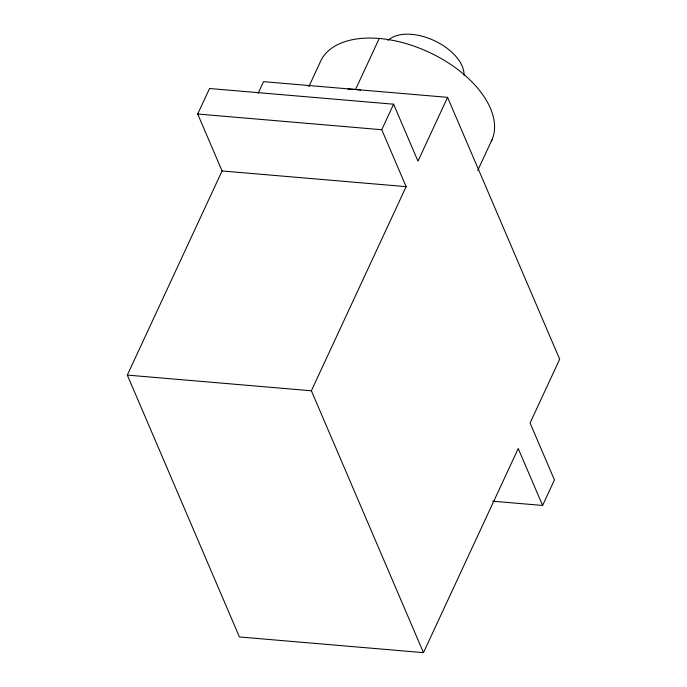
<?xml version="1.0" encoding="UTF-8"?>
<svg xmlns="http://www.w3.org/2000/svg" width="687" height="687" viewBox="0 0 687 687"><rect width="100%" height="100%" fill="white"/><g stroke="black" fill="none" stroke-linecap="round" stroke-linejoin="round"><path stroke-width="1.03" d="M492.596 501.192L542.601 505.452L518.23 448.525L423.475 652.65L239.411 636.952L127.318 375.085L222.064 170.96L197.701 114.025L209.544 88.511L393.608 104.201L417.979 161.136L447.589 97.348L263.525 81.65L258.14 93.252M308.858 86.656L319.584 63.547A94.325 53.964 24.9 0 1 425.021 50.452A94.325 53.964 24.9 0 1 492.51 138.628L477.766 170.402M355.557 89.499L379.241 38.463M423.475 652.65L311.383 390.774L406.137 186.649L381.766 129.723L393.608 104.201M542.601 505.452L554.443 479.938L530.072 423.012L559.682 359.215L447.589 97.348M197.701 114.025L381.766 129.723M222.064 170.96L406.137 186.649M127.318 375.085L311.383 390.774M388.086 40.378A42.877 24.534 24.9 0 1 433.892 40.447A42.877 24.534 24.9 0 1 464.034 75.295M492.15 139.564A94.325 53.964 24.9 0 1 491.325 141.393M347.966 89.104A94.325 53.964 24.9 0 1 360.598 90.031"/></g></svg>
